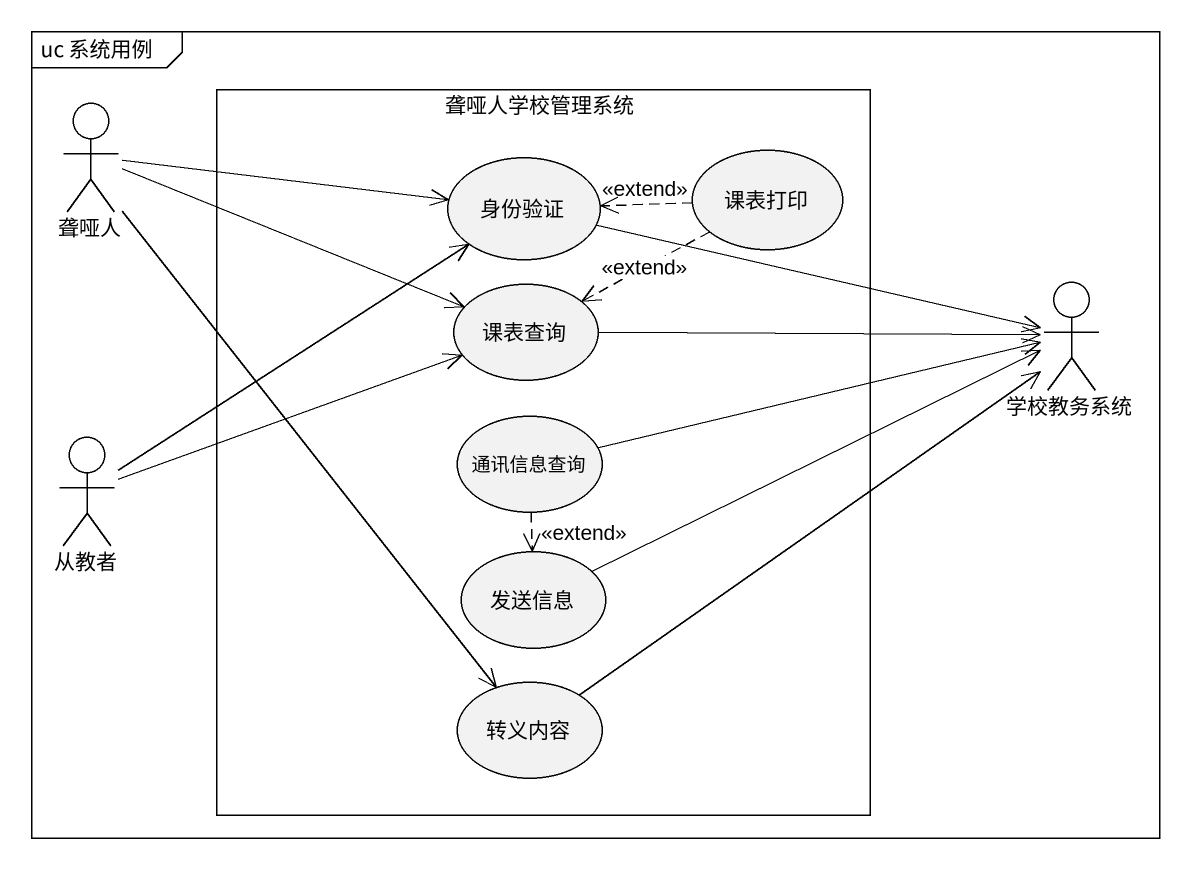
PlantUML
@startuml
mainframe uc 系统用例
actor 聋哑人
rectangle 聋哑人学校管理系统 {
  usecase 身份验证
  usecase 课表打印
  usecase 课表查询
  usecase 通讯信息查询
  usecase 发送信息
  usecase 转义内容
}
actor 学校教务系统
actor 从教者
聋哑人 -right-> 身份验证
聋哑人 -right-> 课表查询
聋哑人 --> 转义内容
身份验证 -right-> 学校教务系统
课表打印 .left.> 身份验证 : <<extend>>
课表打印 .left.> 课表查询 : <<extend>>
课表查询 -right-> 学校教务系统
通讯信息查询 -right-> 学校教务系统
通讯信息查询 ..> 发送信息 : <<extend>>
从教者 -up-> 身份验证
从教者 -right-> 课表查询
发送信息 -right-> 学校教务系统
转义内容 -up-> 学校教务系统
@enduml
